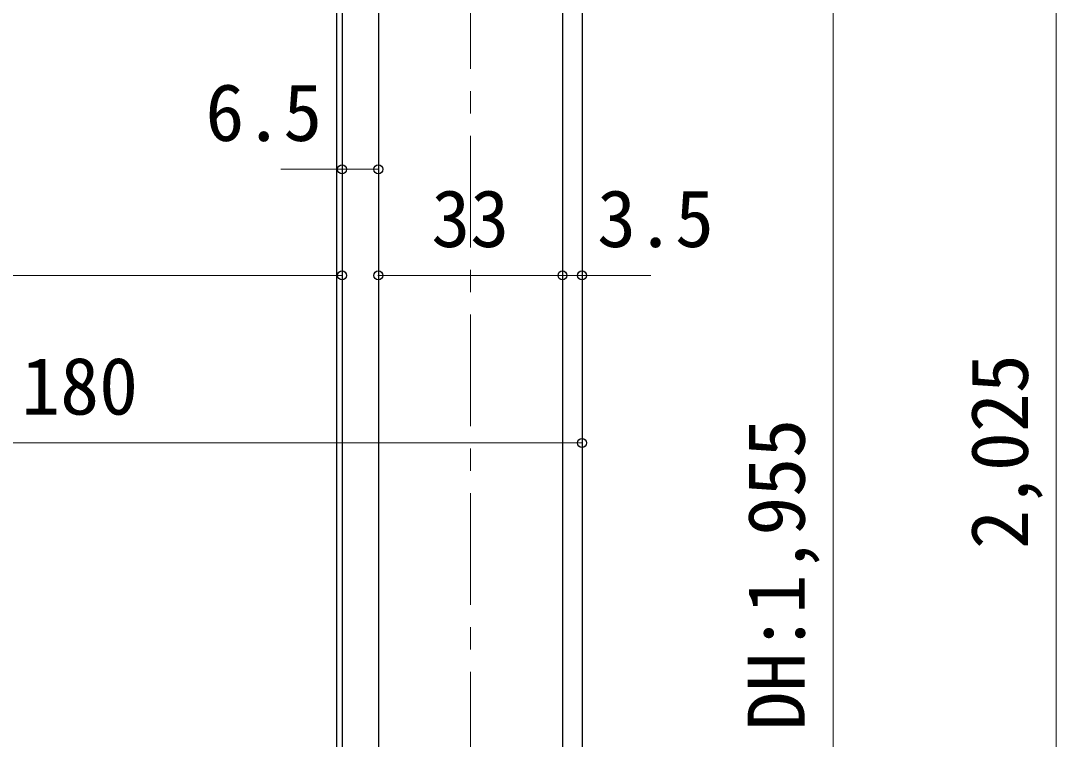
# Model space of a CAD drawing. Units: millimetres at full size; some dimension numbers follow another scale. Extents: x -800 to 800, y -560 to 560.
# Drawn here: x -323.4 to -137.8, y 166.4 to 295.1 of the extents above; entities that cross this region are included whole.
import ezdxf
from ezdxf.enums import TextEntityAlignment as Align

# ---------------------------------------------------------------- set-up
doc = ezdxf.new("R2010")
doc.units = ezdxf.units.MM
doc.header["$LTSCALE"] = 4
doc.header["$PDMODE"] = 32
doc.header["$PDSIZE"] = 1.6
doc.linetypes.add('CHAIN1', pattern=[8, 5, -1, 1, -1])
doc.layers.add('2-0', color=7, linetype='Continuous', lineweight=25)
doc.styles.add('ＭＳ ゴシック', font='')
doc.styles.get('ＭＳ ゴシック').set_extended_font_data('MS Gothic')

msp = doc.modelspace()

# ---------------------------------------------------------------- linework, layer by layer
at = {"layer": '2-0', "color": 4, "linetype": 'CHAIN1', "lineweight": 9}
msp.add_line((-242.768, 158.5), (-242.768, 444.036), dxfattribs=at)
at = {"layer": '2-0', "color": 4, "lineweight": 9}
for p, q in [((-137.768, 422.5), (-137.768, 13.5)), ((-177.768, 377.5), (-177.768, 26.5)), ((-276.768, 268.5), (-259.268, 268.5)), ((-402.768, 249.5), (-265.768, 249.5)), ((-259.268, 249.5), (-226.268, 249.5)), ((-226.268, 249.5), (-210.419, 249.5)), ((-402.768, 219.5), (-222.768, 219.5))]:
    msp.add_line(p, q, dxfattribs=at)
at = {"layer": '2-0'}
for p, q in [((-266.768, 373.5), (-266.768, 158.5)), ((-265.768, 373.5), (-265.768, 158.5)), ((-222.768, 373.5), (-222.768, 158.5)), ((-265.768, 366.912), (-265.768, 252.477)), ((-222.768, 365.852), (-222.768, 215.646)), ((-259.268, 365.5), (-259.268, 158.5)), ((-266.768, 172), (-266.768, 171.868)), ((-265.768, 172), (-265.768, 171.868))]:
    msp.add_line(p, q, dxfattribs=at)
msp.add_lwpolyline([(-259.268, 365.5), (-226.268, 365.5), (-226.268, 158.5)], dxfattribs=at)
at = {"layer": '2-0', "color": 4}
for p in [(-265.768, 268.5), (-259.268, 268.5), (-265.768, 249.5), (-259.268, 249.5), (-226.268, 249.5), (-222.768, 249.5), (-222.768, 219.5)]:
    msp.add_point(p, dxfattribs=at)

# ---------------------------------------------------------------- texts
at = {"layer": '2-0', "style": 'ＭＳ ゴシック'}
for s, p in [('6.5', (-290.27, 270.5)), ('33', (-249.768, 251.5)), ('3.5', (-220.058, 251.5)), ('180', (-323.268, 221.5))]:
    msp.add_text(s, height=10.26, dxfattribs=at).set_placement(p, align=Align.BOTTOM_LEFT)
for s, p in [('2,025', (-139.768, 200.5)), ('DH:1,955', (-179.768, 168))]:
    msp.add_text(s, height=10.26, rotation=90, dxfattribs=at).set_placement(p, align=Align.BOTTOM_LEFT)

doc.saveas('drawing.dxf')
